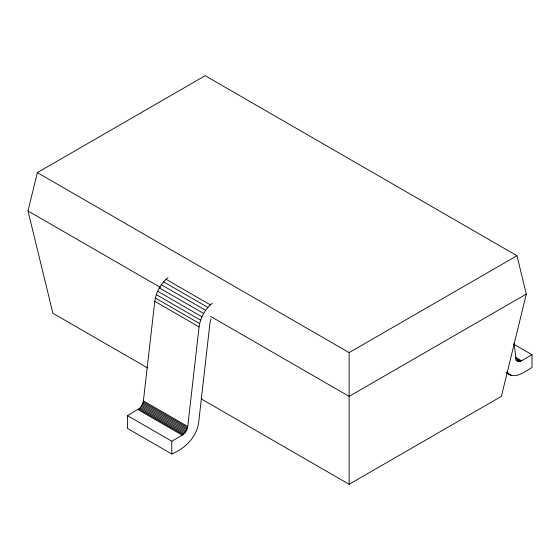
<?xml version="1.0" encoding="UTF-8"?>
<svg xmlns="http://www.w3.org/2000/svg" width="560" height="560" viewBox="0 0 560 560"><rect width="100%" height="100%" fill="white"/><g stroke="black" fill="none" stroke-linecap="round" stroke-linejoin="round"><path stroke-width="0.84" d="M349.125 484.288L501.396 396.375L526.302 294.084L516.964 255.724L349.125 352.618L349.125 484.288L201.39 398.993M211.008 318.983L210.042 322.35L198.716 421.953C196.973 436.891 185.227 448.448 171.787 454.006L127.498 428.435L127.498 415.646L139.706 408.282L141.925 405.398L143.262 402.031L154.784 301.329C156.051 292.18 160.853 283.528 167.958 277.634M127.498 415.646L171.787 441.217L182.266 435.169L184.807 432.992L186.781 429.87L187.747 426.503L199.073 326.9C200.34 317.751 205.149 309.099 212.254 303.205M147.602 367.941L52.899 313.264L28 210.973L37.338 172.613L205.17 75.712L516.964 255.724M526.302 294.084L349.125 396.375L210.525 316.351M514.003 342.86L516.04 358.435C516.075 361.242 519.449 362.39 521.521 360.773L532 354.725L532 367.507C524.839 371.693 514.857 379.995 506.66 372.918M513.982 344.323L532 354.725M515.515 357.301L521.521 360.773M515.389 358.162L520.646 361.2M516.04 359.282L519.792 361.452M515.977 359.793L518.98 361.522M515.984 360.122L518.238 361.417M506.401 372.47L511.658 375.501M37.338 172.613L349.125 352.618M166.033 279.279L210.329 304.85M163.604 281.862L207.893 307.44M161.364 284.767L205.653 310.338M28 210.973L160.538 287.49M159.369 287.917L203.665 313.488M157.682 291.228L201.971 316.806M156.331 294.63L200.62 320.201M155.358 298.025L199.647 323.596M154.784 301.329L199.073 326.9M143.451 400.932L187.747 426.503M143.262 402.031L187.558 427.602M142.94 403.165L187.229 428.736M142.485 404.299L186.781 429.87M141.925 405.398L186.214 430.976M141.26 406.448L185.556 432.019M140.511 407.414L184.807 432.992M139.706 408.282L183.995 433.853M138.845 409.01L183.141 434.588M137.97 409.598L182.266 435.169M509.663 374.654L507.073 372.071M171.787 441.217L171.787 454.006"/></g></svg>
